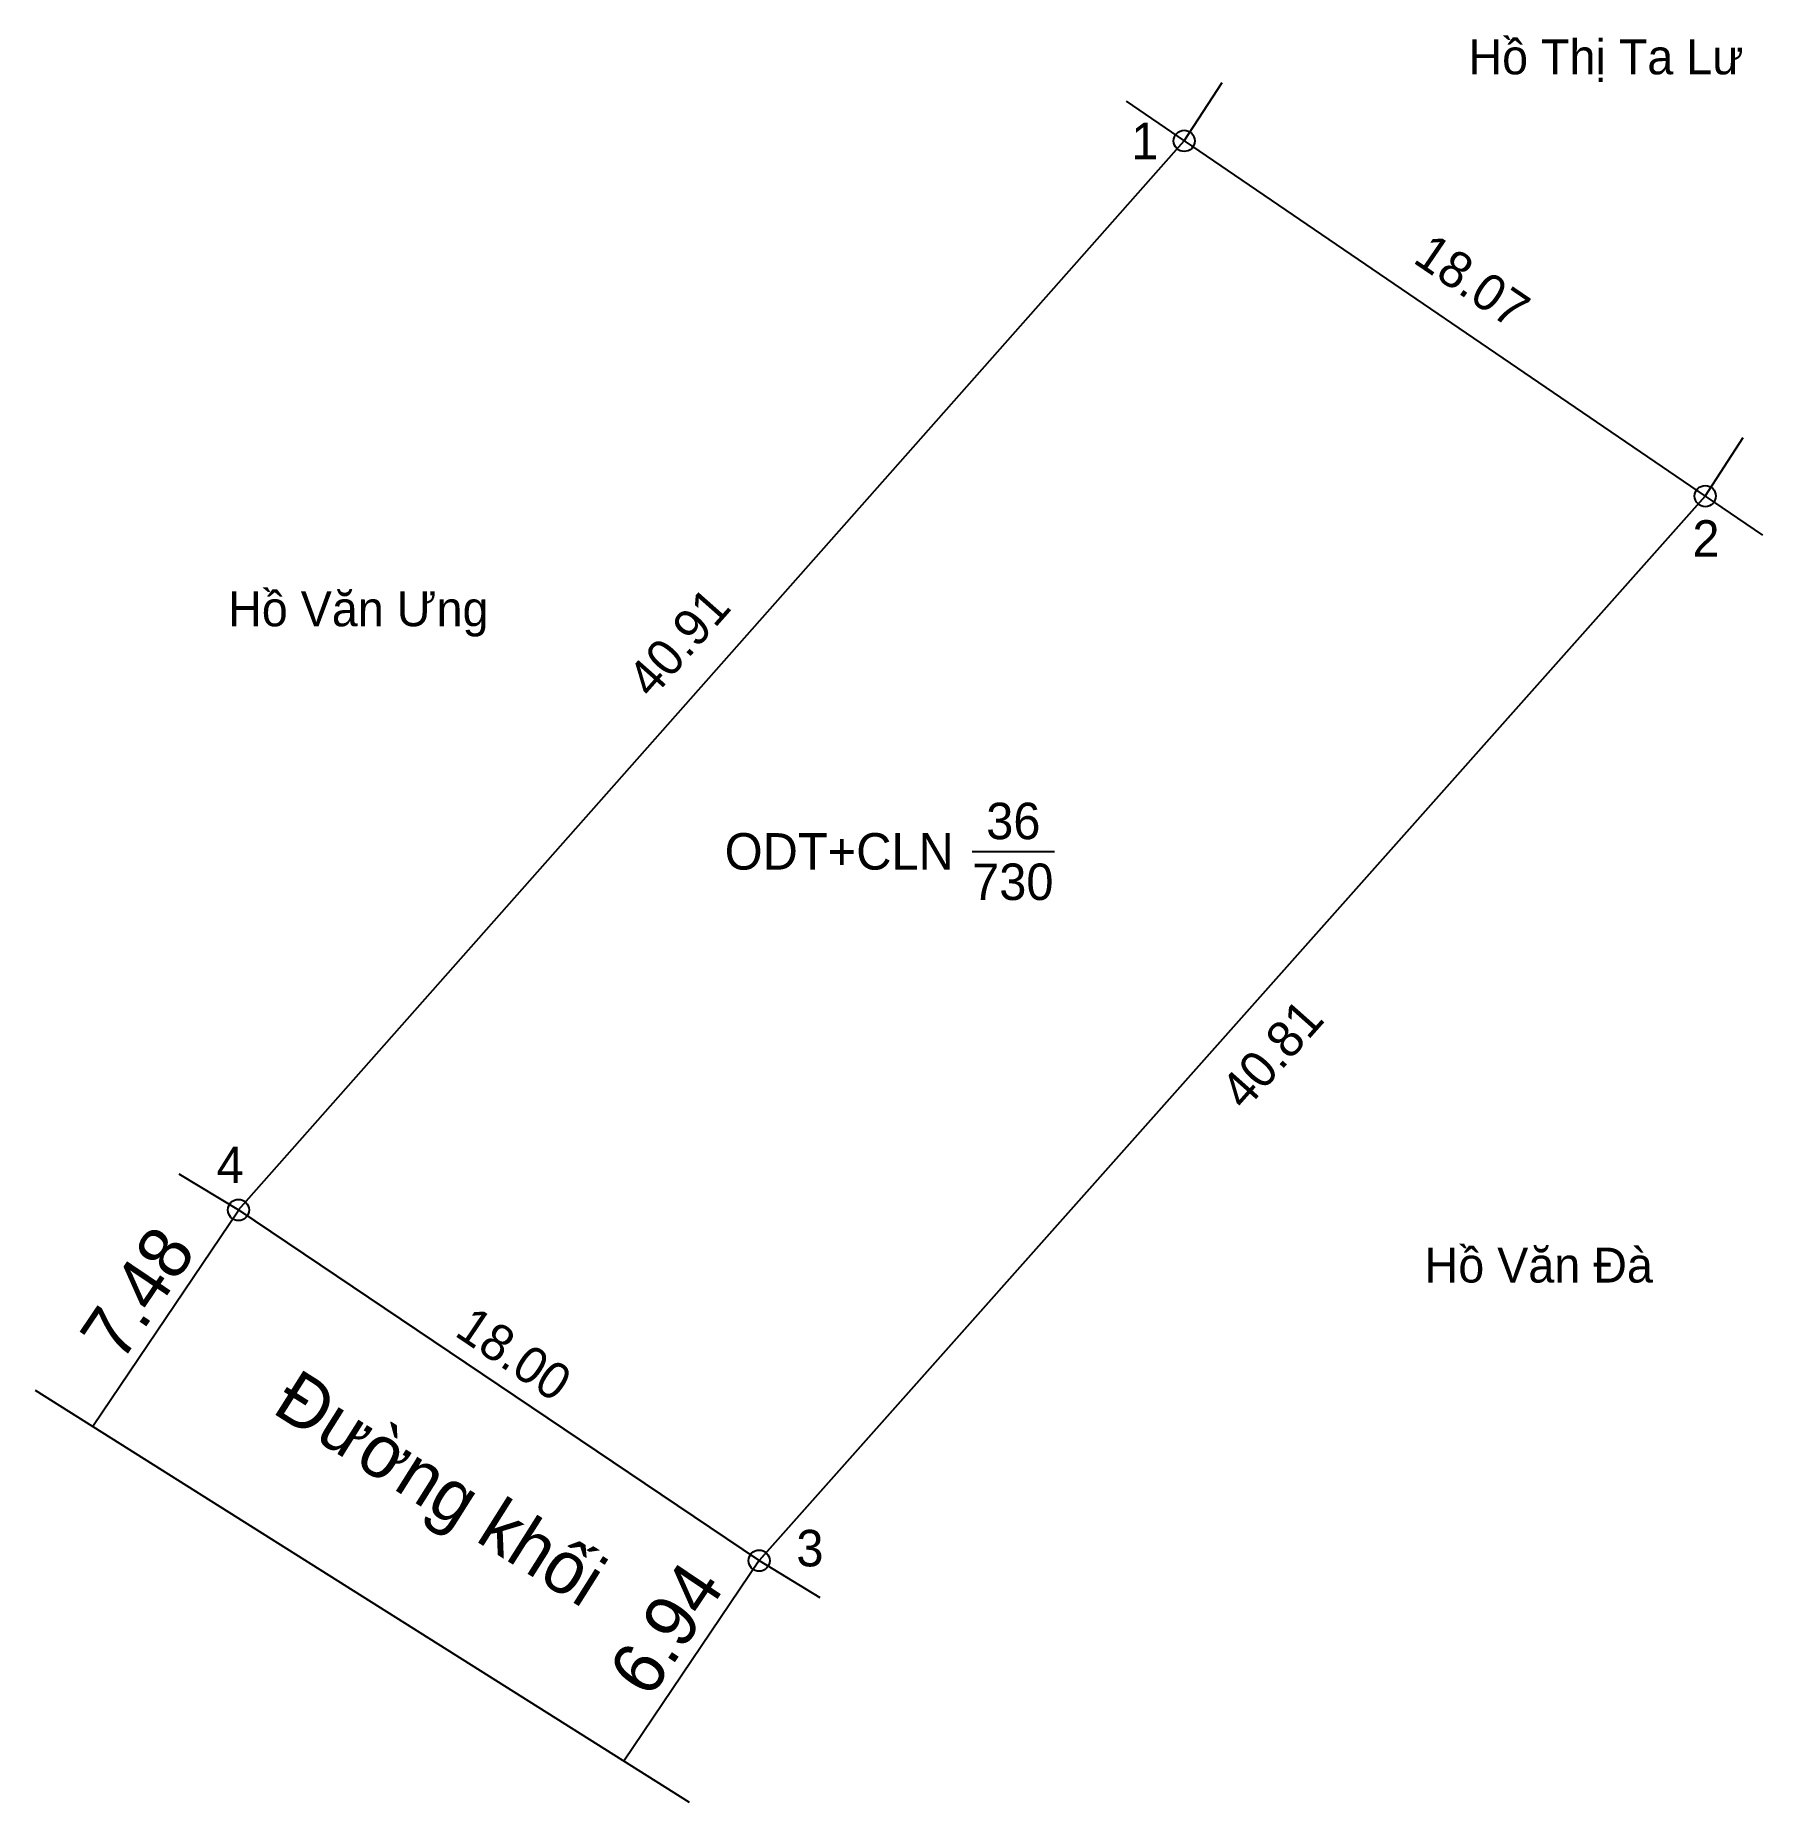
# Model space of a CAD drawing. Extents: x 535775.4 to 535824.9, y 1839225.3 to 1839276.
import ezdxf

# ---------------------------------------------------------------- set-up
doc = ezdxf.new("R2010")
doc.units = 0
for name, color, linetype in [('CanhThua', 7, 'Continuous'), ('ChieuDaiCanhThua', 7, 'Continuous'), ('Level 1', 7, 'Continuous'), ('Level 10', 7, 'Continuous'), ('Level 16', 7, 'Continuous'), ('MocDinhThua', 7, 'Continuous'), ('NhanDiaChinhThua', 7, 'Continuous'), ('SoHieuDinhThua', 7, 'Continuous')]:
    doc.layers.add(name, color=color, linetype=linetype)

msp = doc.modelspace()

# ---------------------------------------------------------------- linework, layer by layer
at = {"layer": 'CanhThua'}
for p, q in [((535781.22, 1839242.3), (535808.32, 1839272.94)), ((535808.32, 1839272.94), (535823.25, 1839262.76)), ((535823.25, 1839262.76), (535796.22, 1839232.34)), ((535796.14, 1839232.25), (535781.22, 1839242.3)), ((535796.22, 1839232.34), (535796.14, 1839232.25))]:
    msp.add_line(p, q, dxfattribs=at)
at = {"layer": 'Level 10'}
for p, q in [((535808.32, 1839272.94), (535809.411, 1839274.611)), ((535806.654, 1839274.076), (535808.32, 1839272.94)), ((535781.22, 1839242.3), (535808.32, 1839272.94)), ((535808.32, 1839272.94), (535823.25, 1839262.76)), ((535823.25, 1839262.76), (535824.34, 1839264.437)), ((535796.22, 1839232.34), (535823.25, 1839262.76)), ((535823.25, 1839262.76), (535824.896, 1839261.638)), ((535779.509, 1839243.332), (535781.22, 1839242.3)), ((535781.226, 1839242.296), (535777.046, 1839236.091)), ((535781.22, 1839242.3), (535796.14, 1839232.25)), ((535794.145, 1839225.313), (535775.399, 1839237.13)), ((535796.14, 1839232.25), (535792.266, 1839226.498)), ((535796.06, 1839232.16), (535796.14, 1839232.25)), ((535796.14, 1839232.25), (535797.875, 1839231.191))]:
    msp.add_line(p, q, dxfattribs=at)
at = {"layer": 'MocDinhThua'}
for centre in [(535808.32, 1839272.94), (535823.25, 1839262.76), (535781.22, 1839242.3), (535796.14, 1839232.25)]:
    msp.add_circle(centre, 0.304, dxfattribs=at)
at = {"layer": 'NhanDiaChinhThua'}
msp.add_line((535802.241, 1839252.578), (535804.608, 1839252.578), dxfattribs=at)

# ---------------------------------------------------------------- texts
at = {"layer": 'ChieuDaiCanhThua'}
for s, rotation, p in [('18.07', 325.7119, (535814.838, 1839269.48)), ('40.91', 48.5084, (535793.063, 1839256.917)), ('40.81', 48.377, (535810.057, 1839245.114)), ('18.00', 326.0361, (535787.375, 1839238.722))]:
    msp.add_text(s, height=1.0457, rotation=rotation, dxfattribs=at).set_placement(p)
at = {"layer": 'Level 1'}
for s, rotation, p in [('7.48', 56.0361, (535777.855, 1839237.888)), ('Đường khối', 327.7753, (535782.14, 1839236.514)), ('6.94', 56.0361, (535793.001, 1839228.261))]:
    msp.add_text(s, height=1.5, rotation=rotation, dxfattribs=at).set_placement(p)
at = {"layer": 'Level 16'}
for s, height, p in [('Hồ Thị Ta Lư', 1.00002, (535816.465, 1839274.849)), ('Hồ Văn Ưng', 1, (535780.923, 1839259.03)), ('Hồ Văn Đà', 1, (535815.209, 1839240.22))]:
    msp.add_text(s, height=height, dxfattribs=at).set_placement(p)
at = {"layer": 'NhanDiaChinhThua'}
for s, p in [('36', (535802.646, 1839252.927)), ('ODT+CLN', (535795.152, 1839252.055)), ('730', (535802.242, 1839251.184))]:
    msp.add_text(s, height=1.0457, dxfattribs=at).set_placement(p)
at = {"layer": 'SoHieuDinhThua'}
for s, p in [('1', (535806.801, 1839272.417)), ('2', (535822.883, 1839261.023)), ('4', (535780.595, 1839243.069)), ('3', (535797.206, 1839232.085))]:
    msp.add_text(s, height=1.046, dxfattribs=at).set_placement(p)

doc.saveas('drawing.dxf')
